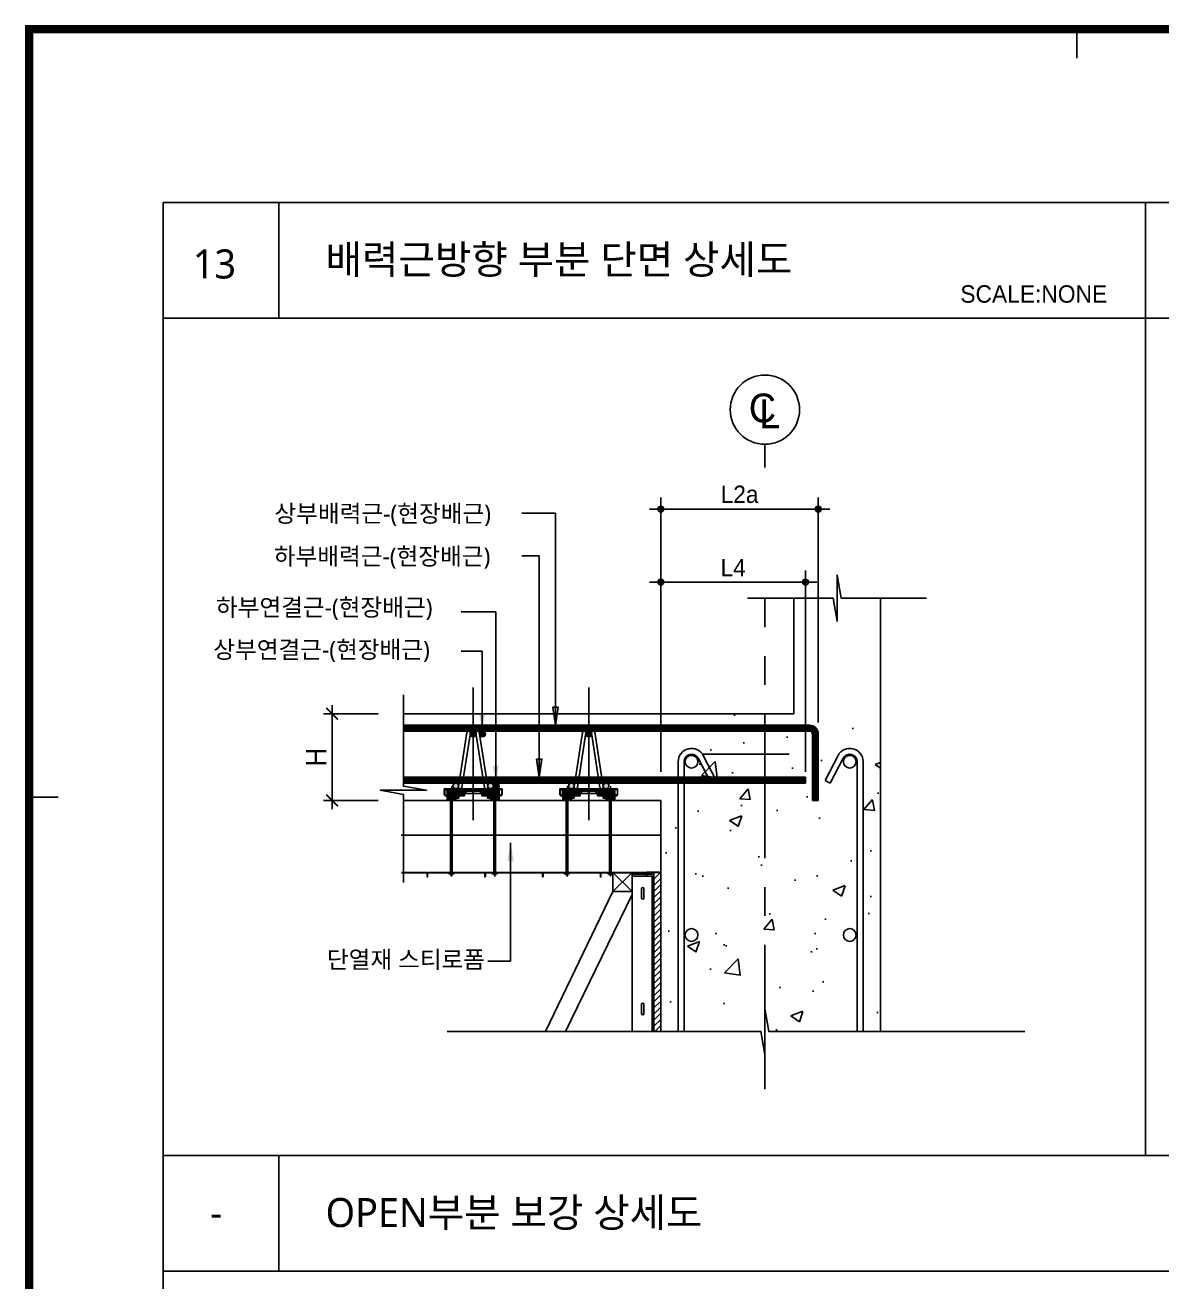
# Model space of a CAD drawing. Extents: x 10983 to 44623, y -18406 to 11294.
# Drawn here: x 19676 to 21644, y -9089 to -6913 of the extents above; entities that cross this region are included whole.
import ezdxf
from ezdxf.enums import TextEntityAlignment as Align

# ---------------------------------------------------------------- set-up
doc = ezdxf.new("R2010")
doc.units = 0
doc.header["$LTSCALE"] = 100
doc.header["$MEASUREMENT"] = 0
doc.header["$PDMODE"] = 3
doc.header["$PDSIZE"] = 10
for name, pattern in [('CEN', [62, 60, -1, 0, -1]), ('CENTERX2', [4, 2.5, -0.5, 0.5, -0.5]), ('HID', [2.5, 1.5, -1]), ('HIDDEN', [0.375, 0.25, -0.125])]:
    doc.linetypes.add(name, pattern=pattern)
doc.layers.get('0').update_dxf_attribs({"linetype": 'CONTINUOUS'})
doc.layers.get('Defpoints').update_dxf_attribs({"color": 165, "linetype": 'CONTINUOUS'})
for name, color, linetype in [('-상부연결근', 4, 'CONTINUOUS'), ('-하부연결근', 4, 'CONTINUOUS'), ('1', 1, 'CONTINUOUS'), ('204', 6, 'CONTINUOUS'), ('205', 2, 'HIDDEN'), ('3', 3, 'CONTINUOUS'), ('AM_8', 55, 'CONTINUOUS'), ('D-TEX1', 6, 'CONTINUOUS'), ('D-TEX3', 9, 'CONTINUOUS'), ('DECK-CEN', 1, 'CEN'), ('DECK-CON', 2, 'CONTINUOUS'), ('DECK-DIM', 255, 'CONTINUOUS'), ('DECK-HATCH', 251, 'CONTINUOUS'), ('DECK-LATTICE', 7, 'CONTINUOUS'), ('DECK-MAIN BAR', 2, 'CONTINUOUS'), ('DECK-PG', 4, 'CONTINUOUS'), ('DECK-RC', 251, 'CONTINUOUS'), ('DECK-RC(ETC)', 252, 'CONTINUOUS'), ('DECK-TEXT', 7, 'CONTINUOUS'), ('DECK-TITLE TEXT', 3, 'CONTINUOUS'), ('DECK-TRANS', 3, 'CONTINUOUS'), ('E', 115, 'CONTINUOUS'), ('E2', 7, 'CONTINUOUS'), ('form', 7, 'CONTINUOUS'), ('INSU', 7, 'CONTINUOUS'), ('TEXT', 3, 'CONTINUOUS'), ('기가 강판', 4, 'CONTINUOUS')]:
    doc.layers.add(name, color=color, linetype=linetype)
doc.styles.add('HD', font='Gulim.ttf')
doc.styles.get("Standard").update_dxf_attribs({"font": ''})
doc.styles.add('SY Panel', font='malgun.ttf')
doc.styles.add('VICON TEXT', font='malgun.ttf')
doc.styles.add('돋음', font='Dotum.ttf')
doc.styles.get('Standard').set_extended_font_data('Haansoft Dotum')
doc.linetypes.add('BATTING', pattern='A,0.0001,-0.1,[134,ltypeshp.shx,S=0.1,R=0,X=-0.1,Y=0],-0.2,[134,ltypeshp.shx,S=0.1,R=180,X=0.1,Y=0],-0.1', length=0.4001)
doc.dimstyles.new('ISO-25', dxfattribs={"dimtxt": 2.5, "dimasz": 2.5, "dimexe": 1.25, "dimexo": 0.625, "dimtad": 1, "dimtxsty": 'Standard', "dimcen": 2.5, "dimadec": 0, "dimazin": 0, "dimtfac": 1, "dimtmove": 0, "dimatfit": 3, "dimfxl": 1, "dimarcsym": 0})
doc.dimstyles.get("Standard").update_dxf_attribs({"dimtxt": 0.18, "dimasz": 0.18, "dimexe": 0.18, "dimexo": 0.0625, "dimgap": 0.09, "dimtad": 0, "dimtih": 1, "dimtoh": 1, "dimdec": 4, "dimzin": 0, "dimdsep": 46, "dimtxsty": 'Standard', "dimcen": 0.09, "dimadec": 0, "dimazin": 0, "dimtfac": 1, "dimtdec": 4, "dimtofl": 0, "dimtmove": 0, "dimatfit": 3, "dimfxl": 1, "dimtolj": 1, "dimtzin": 0, "dimarcsym": 0})
doc.dimstyles.new('STDECK-DIM', dxfattribs={"dimtxt": 35, "dimasz": 20, "dimexe": 15, "dimexo": 40, "dimgap": 10, "dimtad": 1, "dimdec": 0, "dimtxsty": 'SY Panel', "dimblk": 'ARCHTICK', "dimcen": 2.5, "dimdle": 15, "dimclrd": 7, "dimclre": 7, "dimclrt": 6, "dimadec": 0, "dimazin": 0, "dimtfac": 1, "dimtdec": 0, "dimtmove": 0, "dimatfit": 3, "dimldrblk": 'ARCHTICK', "dimfxl": 1, "dimarcsym": 0})

# ---------------------------------------------------------------- blocks, each defined once
blk = doc.blocks.new('DIMDOT')
at = {"color": 0}
blk.add_line((-2, 0), (2, 0), dxfattribs=at)
for radius in [0.5, 0.25]:
    blk.add_circle((0, 0), radius, dxfattribs=at)
blk = doc.blocks.new('*D408')
at = {"color": 0, "linetype": 'ByBlock', "lineweight": -2}
for p, q in [((20776.5, -8105.2), (20776.5, -7730.8)), ((21049, -8120.2), (21049, -7730.8)), ((20786.5, -7750.8), (21039, -7750.8))]:
    blk.add_line(p, q, dxfattribs=at)
at = {"layer": 'Defpoints', "color": 0, "ltscale": 0.5}
for p in [(21049, -7750.8), (20776.5, -8125.2), (21049, -8140.2)]:
    blk.add_point(p, dxfattribs=at)
at = {"color": 0, "lineweight": -2, "ltscale": 0.5, "xscale": 10, "yscale": 10, "zscale": 10, "rotation": 180}
blk.add_blockref('DIMDOT', (20776.5, -7750.8), dxfattribs=at)
at = {"color": 0, "lineweight": -2, "ltscale": 0.5, "xscale": 10, "yscale": 10, "zscale": 10}
blk.add_blockref('DIMDOT', (21049, -7750.8), dxfattribs=at)
at = {"color": 6, "ltscale": 0.5, "insert": (20912.7, -7725.5), "char_height": 30, "attachment_point": 5, "style": 'HD'}
blk.add_mtext('\\A1;L2a', dxfattribs=at)
blk = doc.blocks.new('_ArchTick')
at = {"color": 0, "linetype": 'ByBlock', "const_width": 0.15}
blk.add_lwpolyline([(-0.5, -0.5), (0.5, 0.5)], dxfattribs=at)
blk = doc.blocks.new('*D411')
at = {"layer": 'DECK-DIM', "color": 7, "lineweight": -2}
for p, q in [((20207.4, -8090.2), (20207.4, -8270.2)), ((20287.4, -8105.2), (20192.4, -8105.2)), ((20287.4, -8255.2), (20192.4, -8255.2))]:
    blk.add_line(p, q, dxfattribs=at)
at = {"layer": 'Defpoints', "color": 0, "ltscale": 0.5}
for p in [(20327.4, -8105.2), (20207.4, -8255.2), (20327.4, -8255.2)]:
    blk.add_point(p, dxfattribs=at)
at = {"layer": 'DECK-DIM', "color": 7, "lineweight": -2, "ltscale": 0.5, "xscale": 20, "yscale": 20, "zscale": 20}
for p, rotation in [((20207.4, -8105.2), 90), ((20207.4, -8255.2), 270)]:
    blk.add_blockref('_ArchTick', p, dxfattribs=dict(at, rotation=rotation))
at = {"layer": 'DECK-DIM', "color": 6, "ltscale": 0.5, "insert": (20179.9, -8180.2), "char_height": 35, "attachment_point": 5, "rotation": 90, "style": 'SY Panel'}
blk.add_mtext('H', dxfattribs=at)
blk = doc.blocks.new('*D412')
at = {"color": 0, "linetype": 'ByBlock', "lineweight": -2}
for p, q in [((20776.5, -8205.9), (20776.5, -7857.2)), ((21026.6, -8205.9), (21026.6, -7857.2)), ((20786.5, -7877.2), (21016.6, -7877.2))]:
    blk.add_line(p, q, dxfattribs=at)
at = {"layer": 'Defpoints', "color": 0, "ltscale": 0.5}
for p in [(21026.6, -7877.2), (20776.5, -8225.9), (21026.6, -8225.9)]:
    blk.add_point(p, dxfattribs=at)
at = {"color": 0, "lineweight": -2, "ltscale": 0.5, "xscale": 10, "yscale": 10, "zscale": 10, "rotation": 180}
blk.add_blockref('DIMDOT', (20776.5, -7877.2), dxfattribs=at)
at = {"color": 0, "lineweight": -2, "ltscale": 0.5, "xscale": 10, "yscale": 10, "zscale": 10}
blk.add_blockref('DIMDOT', (21026.6, -7877.2), dxfattribs=at)
at = {"color": 6, "ltscale": 0.5, "insert": (20901.6, -7852.2), "char_height": 30, "attachment_point": 5, "style": '돋음'}
blk.add_mtext('\\A1;L4', dxfattribs=at)
blk = doc.blocks.new('RRWENNN')
at = {"layer": '3', "color": 252, "true_color": 0x939598}
for p, q in [((179.9, -427.9), (180.9, -428.9)), ((182.1, -427.9), (183.1, -428.9)), ((184.2, -427.9), (185.2, -428.9)), ((186.3, -427.9), (187.3, -428.9)), ((188.4, -427.9), (189.4, -428.9)), ((190.5, -427.9), (191.5, -428.9)), ((192.7, -427.9), (193.7, -428.9)), ((194.8, -427.9), (195.8, -428.9)), ((196.9, -427.9), (197.9, -428.9)), ((199, -427.9), (200, -428.9)), ((201.1, -427.9), (202.1, -428.9)), ((203.3, -427.9), (204.3, -428.9)), ((205.4, -427.9), (206.4, -428.9)), ((207.5, -427.9), (208.5, -428.9)), ((209.6, -427.9), (210.6, -428.9)), ((211.8, -427.9), (212.8, -428.9)), ((243.9, -427.9), (244.9, -428.9)), ((246.1, -427.9), (247.1, -428.9)), ((248.2, -427.9), (249.2, -428.9)), ((250.3, -427.9), (251.3, -428.9)), ((252.4, -427.9), (253.4, -428.9)), ((254.5, -427.9), (255.5, -428.9)), ((256.7, -427.9), (257.7, -428.9)), ((258.8, -427.9), (259.8, -428.9)), ((260.9, -427.9), (261.9, -428.9)), ((263, -427.9), (264, -428.9)), ((265.1, -427.9), (266.1, -428.9)), ((267.3, -427.9), (268.3, -428.9)), ((269.4, -427.9), (270.4, -428.9)), ((271.5, -427.9), (272.5, -428.9)), ((273.6, -427.9), (274.6, -428.9)), ((275.8, -427.9), (276.8, -428.9))]:
    blk.add_line(p, q, dxfattribs=at)
blk = doc.blocks.new('GFDCVBVBBB')
at = {"layer": 'AM_8'}
for p, q in [((182.8, -409.8), (183.7, -408.9)), ((182.8, -411.9), (185.8, -408.9)), ((182.8, -414.1), (187.1, -409.8)), ((182.8, -416.2), (187.4, -411.6)), ((182.8, -418.3), (188.2, -412.9)), ((191.2, -424.8), (202.8, -413.2)), ((192.7, -421.1), (200.9, -412.9)), ((193.1, -412.3), (196.4, -408.9)), ((193.1, -414.4), (197.8, -409.7)), ((193.1, -416.5), (197.8, -411.8)), ((193.1, -418.7), (198.8, -412.9)), ((193.6, -409.7), (194.3, -408.9)), ((252.8, -418.3), (262.1, -409.1)), ((252.8, -420.4), (262.1, -411.2)), ((252.8, -422.6), (262.6, -412.8)), ((252.8, -414.1), (254, -412.9)), ((252.8, -416.2), (256.1, -412.9)), ((257.8, -409.1), (258, -408.9)), ((257.8, -411.2), (260.1, -408.9)), ((267.4, -414.3), (272.8, -408.9)), ((267.4, -416.4), (272.8, -411)), ((267.4, -412.2), (268, -411.6)), ((267.4, -418.6), (272.8, -413.2)), ((268.6, -411), (270.7, -408.9)), ((182.8, -420.4), (188.2, -415)), ((182.8, -422.6), (188.2, -417.2)), ((182.8, -424.7), (188.2, -419.3)), ((182.8, -426.8), (188.2, -421.4)), ((183.8, -427.9), (188.7, -423)), ((185.9, -427.9), (189.3, -424.5)), ((188.1, -427.9), (189.9, -426)), ((190.2, -427.9), (202.8, -415.3)), ((192.3, -427.9), (202.8, -417.4)), ((194.4, -427.9), (202.8, -419.5)), ((196.5, -427.9), (202.8, -421.6)), ((198.7, -427.9), (203.3, -423.3)), ((200.8, -427.9), (205.4, -423.3)), ((202.9, -427.9), (207.5, -423.3)), ((205, -427.9), (209.6, -423.3)), ((207.1, -427.9), (211.7, -423.3)), ((209.3, -427.9), (213.9, -423.3)), ((211.4, -427.9), (215.3, -424)), ((212.8, -428.6), (216.6, -424.9)), ((214.3, -422.9), (215.3, -421.9)), ((214.6, -428.9), (218.7, -424.9)), ((216.8, -428.9), (220.8, -424.9)), ((218.9, -428.9), (222.9, -424.9)), ((221, -428.9), (225.1, -424.9)), ((223.1, -428.9), (227.2, -424.9)), ((225.2, -428.9), (229.3, -424.9)), ((227.3, -422.6), (228.3, -421.6)), ((227.3, -424.7), (228.3, -423.7)), ((227.4, -428.9), (231.4, -424.9)), ((229.5, -428.9), (233.5, -424.9)), ((231.6, -428.9), (235.7, -424.9)), ((233.7, -428.9), (237.8, -424.9)), ((235.8, -428.9), (239.9, -424.9)), ((238, -428.9), (243.6, -423.3)), ((240.1, -428.9), (245.7, -423.3)), ((240.3, -422.3), (241.3, -421.3)), ((240.3, -424.5), (241.4, -423.3)), ((242.2, -428.9), (242.8, -428.3)), ((243.2, -427.9), (247.8, -423.3)), ((245.3, -427.9), (249.9, -423.3)), ((247.5, -427.9), (252, -423.3)), ((249.6, -427.9), (262.6, -414.9)), ((251.7, -427.9), (262.6, -417)), ((253.8, -427.9), (262.6, -419.2)), ((255.9, -427.9), (262.9, -421)), ((258.1, -427.9), (263.5, -422.5)), ((260.2, -427.9), (264.1, -424)), ((262.3, -427.9), (264.7, -425.5)), ((264.4, -427.9), (272.8, -419.5)), ((266.5, -427.9), (272.8, -421.6)), ((266.7, -423.5), (272.8, -417.4)), ((267.4, -420.7), (272.8, -415.3)), ((268.7, -427.9), (272.8, -423.8)), ((270.8, -427.9), (272.8, -425.9))]:
    blk.add_line(p, q, dxfattribs=at)
blk = doc.blocks.new('SPACER')
at = {"layer": '1', "color": 252, "true_color": 0x939598}
blk.add_line((9678.9, 718.1), (9678.9, 753.5), dxfattribs=at)
at = {"layer": '1', "color": 252, "lineweight": 5, "true_color": 0x939598}
for points in [[(9641.4, 751.3), (9641.4, 746.3), (9641.4, 720.3)], [(9716.4, 751.3), (9716.4, 746.3), (9716.4, 720.3)]]:
    blk.add_open_spline(points, degree=1, knots=[0, 0, 0.16129, 1, 1], dxfattribs=at)
at = {"layer": '204', "color": 252, "true_color": 0x939598}
for p, q in [((9628.9, 746.7), (9629.9, 746.7)), ((9628.9, 746.7), (9628.9, 746.6)), ((9628.9, 744.9), (9628.9, 746.6)), ((9628.9, 736.4), (9628.9, 744.9)), ((9629.9, 744.9), (9628.9, 744.9)), ((9629.9, 746.8), (9629.9, 745.8)), ((9629.9, 746.8), (9663.9, 746.8)), ((9663.9, 745.8), (9629.9, 745.8)), ((9629.9, 745.8), (9629.9, 745.3)), ((9629.9, 745.3), (9629.9, 744.9)), ((9633.9, 745.8), (9633.9, 730.8)), ((9663.9, 745.8), (9633.9, 745.8)), ((9641.4, 744.8), (9639.3, 739.8)), ((9639.3, 739.8), (9639.3, 729.5)), ((9639.3, 739.8), (9639.4, 739.8)), ((9639.4, 739.8), (9639.4, 729.5)), ((9640.2, 739.8), (9639.8, 738.2)), ((9641.4, 739.8), (9640.2, 739.8)), ((9640.2, 739.8), (9640.2, 729.5)), ((9644.2, 738.2), (9641.4, 744.8)), ((9641.4, 739.8), (9641.4, 729.5)), ((9643.4, 739.8), (9642.7, 739.8)), ((9642.7, 739.8), (9642.7, 729.5)), ((9644, 738.2), (9643.4, 739.8)), ((9643.4, 739.8), (9643.4, 729.5)), ((9653.9, 741.2), (9653.9, 741.2)), ((9653.9, 730.8), (9653.9, 741.2)), ((9663.9, 746.8), (9663.9, 745.8)), ((9663.9, 746.8), (9693.9, 746.8)), ((9663.9, 746.8), (9663.9, 745.8)), ((9665.4, 738.8), (9665.4, 741.2)), ((9666.4, 742.8), (9666.4, 738.8)), ((9678.4, 742.8), (9678.4, 738.8)), ((9679.4, 738.8), (9679.4, 742.8)), ((9691.4, 738.8), (9691.4, 742.8)), ((9692.4, 741.2), (9692.4, 738.8)), ((9693.9, 745.8), (9693.9, 746.8)), ((9693.9, 745.8), (9693.9, 746.8)), ((9693.9, 746.8), (9727.9, 746.8)), ((9723.9, 745.8), (9693.9, 745.8)), ((9727.9, 745.8), (9693.9, 745.8)), ((9703.9, 741.2), (9703.9, 730.8)), ((9716.4, 744.8), (9713.7, 738.2)), ((9713.8, 738.2), (9714.4, 739.8)), ((9714.4, 739.8), (9715.2, 739.8)), ((9714.4, 739.8), (9714.4, 729.5)), ((9715.2, 739.8), (9715.2, 729.5)), ((9718.5, 739.8), (9716.4, 744.8)), ((9716.4, 739.8), (9717.7, 739.8)), ((9716.4, 739.8), (9716.4, 729.5)), ((9717.7, 739.8), (9718, 738.2)), ((9717.7, 739.8), (9717.7, 729.5)), ((9718.5, 739.8), (9718.4, 739.8)), ((9718.4, 739.8), (9718.4, 729.5)), ((9718.5, 729.5), (9718.5, 739.8)), ((9723.9, 730.8), (9723.9, 745.8)), ((9727.9, 745.8), (9727.9, 746.8)), ((9727.9, 746.7), (9728.9, 746.7)), ((9727.9, 745.3), (9727.9, 745.8)), ((9727.9, 744.9), (9727.9, 745.3)), ((9728.9, 744.9), (9727.9, 744.9)), ((9728.9, 746.7), (9728.9, 746.6)), ((9728.9, 744.9), (9728.9, 746.6)), ((9728.9, 736.4), (9728.9, 744.9)), ((9628.9, 736.4), (9629.9, 736.4)), ((9629.9, 736.4), (9629.9, 735.9)), ((9629.9, 735.9), (9629.9, 734.8)), ((9629.9, 734.8), (9633.9, 734.8)), ((9633.9, 726.8), (9633.9, 730.8)), ((9638.2, 726.8), (9633.9, 726.8)), ((9639.3, 729.5), (9638.2, 729.5)), ((9638.2, 729.5), (9638.2, 726.8)), ((9644.7, 726.8), (9638.2, 726.8)), ((9639.3, 729.5), (9639.4, 729.5)), ((9639.8, 738.2), (9639.4, 738.2)), ((9639.8, 729.5), (9639.4, 729.5)), ((9639.8, 729.5), (9639.8, 738.2)), ((9640.2, 729.5), (9639.8, 729.5)), ((9641.4, 729.5), (9640.2, 729.5)), ((9642.7, 738.2), (9641.4, 738.2)), ((9642.7, 729.5), (9641.4, 729.5)), ((9643.4, 729.5), (9642.7, 729.5)), ((9644, 729.5), (9643.4, 729.5)), ((9644.2, 738.2), (9644, 738.2)), ((9644, 729.5), (9644, 738.2)), ((9644.2, 729.5), (9644, 729.5)), ((9644.2, 729.5), (9644.2, 738.2)), ((9644.7, 729.5), (9644.2, 729.5)), ((9644.7, 726.8), (9644.7, 729.5)), ((9648.9, 726.8), (9644.7, 726.8)), ((9648.9, 730.8), (9653.9, 730.8)), ((9648.9, 730.8), (9648.9, 726.8)), ((9653.9, 738.8), (9665.4, 738.8)), ((9653.9, 734.8), (9663.9, 734.8)), ((9663.9, 735.9), (9663.9, 738.8)), ((9663.9, 734.8), (9663.9, 735.9)), ((9666.4, 738.8), (9665.4, 738.8)), ((9666.4, 738.8), (9678.4, 738.8)), ((9679.4, 738.8), (9678.4, 738.8)), ((9691.4, 738.8), (9679.4, 738.8)), ((9692.4, 738.8), (9691.4, 738.8)), ((9703.9, 738.8), (9692.4, 738.8)), ((9693.9, 735.9), (9693.9, 738.8)), ((9693.9, 734.8), (9693.9, 735.9)), ((9703.9, 734.8), (9693.9, 734.8)), ((9703.9, 730.8), (9708.9, 730.8)), ((9708.9, 726.8), (9708.9, 730.8)), ((9713.2, 726.8), (9708.9, 726.8)), ((9713.7, 729.5), (9713.2, 729.5)), ((9713.2, 729.5), (9713.2, 726.8)), ((9713.2, 726.8), (9719.7, 726.8)), ((9713.7, 738.2), (9713.8, 738.2)), ((9713.7, 738.2), (9713.7, 729.5)), ((9713.7, 729.5), (9713.8, 729.5)), ((9713.8, 729.5), (9713.8, 738.2)), ((9713.8, 729.5), (9714.4, 729.5)), ((9714.4, 729.5), (9715.2, 729.5)), ((9715.2, 738.2), (9716.4, 738.2)), ((9715.2, 729.5), (9716.4, 729.5)), ((9716.4, 729.5), (9717.7, 729.5)), ((9717.7, 729.5), (9718, 729.5)), ((9718, 738.2), (9718.4, 738.2)), ((9718, 729.5), (9718, 738.2)), ((9718, 729.5), (9718.4, 729.5)), ((9718.5, 729.5), (9718.4, 729.5)), ((9719.7, 729.5), (9718.5, 729.5)), ((9719.7, 726.8), (9719.7, 729.5)), ((9723.9, 726.8), (9719.7, 726.8)), ((9727.9, 734.8), (9723.9, 734.8)), ((9723.9, 730.8), (9723.9, 726.8)), ((9727.9, 735.9), (9727.9, 736.4)), ((9727.9, 736.4), (9728.9, 736.4)), ((9727.9, 734.8), (9727.9, 735.9))]:
    blk.add_line(p, q, dxfattribs=at)
at = {"layer": '204', "color": 252, "lineweight": 5, "true_color": 0x939598}
for p, q in [((9629.9, 746.6), (9628.9, 746.6)), ((9727.9, 746.6), (9728.9, 746.6)), ((9629.9, 735.9), (9633.9, 735.9)), ((9653.9, 735.9), (9663.9, 735.9)), ((9703.9, 735.9), (9693.9, 735.9)), ((9727.9, 735.9), (9723.9, 735.9))]:
    blk.add_line(p, q, dxfattribs=at)
for points, degree in [([(9629.9, 745.3), (9633.9, 745.3)], 1), ([(9727.9, 745.3), (9726.6, 745.3), (9725.3, 745.3), (9723.9, 745.3)], 3)]:
    blk.add_open_spline(points, degree=degree, dxfattribs=at)
at = {"layer": '204', "color": 252, "true_color": 0x939598}
for points in [[(9653.9, 741.2), (9665.4, 741.2)], [(9666.4, 742.8), (9678.4, 742.8)], [(9691.4, 742.8), (9679.4, 742.8)], [(9703.9, 741.2), (9692.4, 741.2)]]:
    blk.add_open_spline(points, degree=1, dxfattribs=at)
at = {"layer": '205', "color": 252, "lineweight": 5, "true_color": 0x939598}
for p, q in [((9629.9, 746.3), (9628.9, 746.3)), ((9629.9, 745.7), (9663.9, 745.7)), ((9629.9, 744.9), (9629.9, 736.7)), ((9633.9, 741.8), (9653.9, 741.8)), ((9638.8, 738.2), (9639.4, 739.8)), ((9642.7, 739.8), (9643, 738.2)), ((9653.9, 741.2), (9653.9, 741.8)), ((9663.9, 745.8), (9663.9, 745.3)), ((9693.9, 745.7), (9663.9, 745.7)), ((9663.9, 745.3), (9663.9, 745.3)), ((9663.9, 745.3), (9663.9, 745.3)), ((9663.9, 738.8), (9663.9, 745.3)), ((9663.9, 745.3), (9663.9, 745.3)), ((9693.9, 745.8), (9693.9, 745.3)), ((9727.9, 745.7), (9693.9, 745.7)), ((9693.9, 738.8), (9693.9, 745.3)), ((9693.9, 745.3), (9693.9, 745.3)), ((9693.9, 745.3), (9693.9, 745.3)), ((9693.9, 745.3), (9693.9, 745.3)), ((9723.9, 741.8), (9703.9, 741.8)), ((9703.9, 741.2), (9703.9, 741.8)), ((9715.2, 739.8), (9714.8, 738.2)), ((9719, 738.2), (9718.4, 739.8)), ((9727.9, 746.3), (9728.9, 746.3)), ((9727.9, 744.9), (9727.9, 736.7)), ((9629.9, 738.8), (9628.9, 738.8)), ((9629.9, 738.1), (9628.9, 738.1)), ((9629.9, 736.4), (9629.9, 736.7)), ((9629.9, 736.2), (9633.9, 736.2)), ((9629.9, 735.8), (9633.9, 735.8)), ((9653.9, 736.2), (9633.9, 736.2)), ((9633.9, 735.9), (9653.9, 735.9)), ((9653.9, 735.8), (9633.9, 735.8)), ((9633.9, 734.8), (9653.9, 734.8)), ((9648.9, 730.8), (9633.9, 730.8)), ((9639.4, 738.2), (9638.8, 738.2)), ((9638.8, 729.5), (9638.8, 738.2)), ((9643, 738.2), (9642.7, 738.2)), ((9643, 729.5), (9643, 738.2)), ((9643.9, 735.8), (9643.9, 734.8)), ((9647.9, 734.8), (9647.9, 735.8)), ((9653.9, 736.2), (9663.9, 736.2)), ((9653.9, 735.8), (9663.9, 735.8)), ((9703.9, 736.2), (9693.9, 736.2)), ((9703.9, 735.8), (9693.9, 735.8)), ((9703.9, 736.2), (9723.9, 736.2)), ((9723.9, 735.9), (9703.9, 735.9)), ((9703.9, 735.8), (9723.9, 735.8)), ((9723.9, 734.8), (9703.9, 734.8)), ((9708.9, 730.8), (9723.9, 730.8)), ((9709.9, 734.8), (9709.9, 735.8)), ((9713.9, 735.8), (9713.9, 734.8)), ((9714.8, 738.2), (9715.2, 738.2)), ((9714.8, 729.5), (9714.8, 738.2)), ((9718.4, 738.2), (9719, 738.2)), ((9719, 729.5), (9719, 738.2)), ((9727.9, 736.2), (9723.9, 736.2)), ((9727.9, 735.8), (9723.9, 735.8)), ((9727.9, 738.8), (9728.9, 738.8)), ((9727.9, 738.1), (9728.9, 738.1)), ((9727.9, 736.4), (9727.9, 736.7))]:
    blk.add_line(p, q, dxfattribs=at)
at = {"layer": '205', "color": 252, "lineweight": 5, "true_color": 0x939598, "extrusion": (0, 0, -1)}
for centre in [(-9646.9, 739.3), (-9646.9, 739.3), (-9710.9, 739.3), (-9710.9, 739.3)]:
    blk.add_circle(centre, 1.5, dxfattribs=at)
at = {"layer": '205', "color": 252, "lineweight": 5, "true_color": 0x939598}
for points, degree in [([(9633.9, 745.3), (9663.9, 745.3)], 1), ([(9723.9, 745.3), (9713.9, 745.3), (9703.9, 745.3), (9693.9, 745.3)], 3)]:
    blk.add_open_spline(points, degree=degree, dxfattribs=at)
at = {"color": 252, "true_color": 0x939598, "xscale": -1, "rotation": 180}
for name in ['RRWENNN', 'GFDCVBVBBB']:
    blk.add_blockref(name, (9451.1, 317.9), dxfattribs=at)
blk = doc.blocks.new('D1')
at = {"layer": 'DECK-MAIN BAR'}
h = blk.add_hatch(color=256, dxfattribs=at)
h.dxf.hatch_style = 1
h.paths.add_polyline_path([(108808.1, 42358.1, -1), (108818.1, 42358.1, -1)])
h = blk.add_hatch(color=256, dxfattribs=at)
h.dxf.hatch_style = 1
h.paths.add_polyline_path([(108848.2, 42268.1, -1), (108838.2, 42268.1, -1)])
h.paths.add_polyline_path([(108788.1, 42268.2, -0.947148), (108778.1, 42267.6, 0.026694), (108778.1, 42268.1, 0.027143), (108778.1, 42268.7, -0.948001)])
at = {"layer": 'DECK-LATTICE', "ltscale": 0.5}
for p, q in [((108787.8, 42266.4), (108802.4, 42360.6)), ((108793.7, 42265.2), (108808.4, 42360)), ((108832.5, 42265.2), (108817.9, 42359.9)), ((108838.4, 42266.4), (108823.8, 42361.2))]:
    blk.add_line(p, q, dxfattribs=at)
for centre, radius, start, end in [((108805.3, 42360), 3.02, 359.9652, 168.0672), ((108821, 42360), 3.05, 22.524, 182.0989), ((108790.9, 42266.1), 3.02, 174.948, 342.6014), ((108835.4, 42266.1), 3.02, 197.3986, 5.052)]:
    blk.add_arc(centre, radius, start, end, dxfattribs=at)
at = {"layer": 'DECK-MAIN BAR', "ltscale": 0.5}
for centre in [(108813.1, 42358.1), (108783.1, 42268.2), (108843.2, 42268.1)]:
    blk.add_circle(centre, 5, dxfattribs=at)
at = {"layer": 'DECK-PG', "xscale": -1}
blk.add_blockref('SPACER', (118492.1, 41516.3), dxfattribs=at)

msp = doc.modelspace()

# ---------------------------------------------------------------- hatches: boundary and pattern name
at = {"layer": '-상부연결근'}
h = msp.add_hatch(color=256, dxfattribs=at)
h.dxf.hatch_style = 1
h.paths.add_polyline_path([(20472.7, -8140.2, 1), (20462.7, -8140.2, 1)])
at = {"layer": '-하부연결근'}
h = msp.add_hatch(color=256, dxfattribs=at)
h.dxf.hatch_style = 1
h.paths.add_polyline_path([(20496.6, -8230.3, -1), (20486.6, -8230.3, -1)])
at = {"linetype": 'ByBlock'}
h = msp.add_hatch(color=256, dxfattribs=at)
h.paths.add_polyline_path([(20589.2, -8093.7), (20593.9, -8093.7), (20593.9, -8125.2)])
h.paths.add_polyline_path([(20593.9, -8093.7), (20598.6, -8093.7), (20593.9, -8125.2)])
h = msp.add_hatch(color=256, dxfattribs=at)
h.paths.add_polyline_path([(20561.2, -8183.7), (20566, -8183.7), (20566, -8215.2)])
h.paths.add_polyline_path([(20566, -8183.7), (20570.7, -8183.7), (20566, -8215.2)])
at = {"layer": 'DECK-HATCH', "linetype": 'ByBlock'}
h = msp.add_hatch(dxfattribs=at)
h.set_pattern_fill('AR-CONC', color=256, scale=30, style=0)
h.set_pattern_definition([(50, (-108629.92, -51978.86), (215.17805, -18.82564), [22.5, -247.5]), (355, (-108629.92, -51978.86), (-41.6254, 225.65764), [18, -198]), (100.4514, (-108611.99, -51980.43), (173.5528, 206.83186), [19.12206, -210.34263]), (46.1842, (-108629.92, -51918.86), (320.1723, -49.6557), [33.75, -371.25]), (96.6356, (-108603.24, -51923), (280.3988, 292.23536), [28.6831, -315.5139]), (351.1842, (-108629.92, -51918.86), (280.3986, 292.2356), [27, -297]), (21, (-108599.92, -51933.86), (179.07212, -120.78567), [22.5, -247.5]), (326, (-108599.92, -51933.86), (72.9946, 217.545), [18, -198]), (71.4514, (-108585, -51943.93), (252.0668, 96.75915), [19.12206, -210.34263]), (37.5, (-108629.92, -51978.86), (3.647957, 99.868156), [0, -195.6, 0, -201, 0, -198.75]), (7.5, (-108629.92, -51978.86), (78.92086, 118.32351), [0, -114.6, 0, -191.1, 0, -75.75]), (327.5, (-108696.82, -51978.86), (160.14673, -6.76646), [0, -75, 0, -234, 0, -310.5]), (317.5, (-108726.82, -51978.86), (174.95585, 30.0315), [0, -97.5, 0, -155.4, 0, -220.5])])
h.paths.add_polyline_path([(20956.5, -8105.2), (20776.5, -8105.2), (20776.5, -8655.3), (20949.5, -8655.3), (20956.5, -8695.3), (20956.5, -8615.3)])
h.paths.add_polyline_path([(21156.5, -8105.2), (20956.5, -8105.2), (20956.5, -8615.3), (20963.6, -8655.3), (21156.5, -8655.3)])
h = msp.add_hatch(dxfattribs=at)
h.set_pattern_fill('ANSI31', color=256, scale=60, style=0)
h.set_pattern_definition([(45, (-152912.669, -13933.08), (-5.30330086, 5.30330086), [])])
h.paths.add_polyline_path([(20764.5, -8380.2), (20776.5, -8380.2), (20776.5, -8655.3), (20764.5, -8655.3)])

# ---------------------------------------------------------------- linework, layer by layer
at = {"layer": '-상부연결근'}
msp.add_circle((20467.7, -8140.2), 5, dxfattribs=at)
at = {"layer": '-하부연결근'}
msp.add_circle((20491.6, -8230.3), 5, dxfattribs=at)
at = {"linetype": 'ByBlock'}
for p, q in [((19915.1, -7220.2), (26715.1, -7220.2)), ((19915.1, -7220.2), (19915.1, -12170.2)), ((20115.1, -7220.2), (20115.1, -7420.2)), ((20115.1, -7220.2), (20115.1, -7420.2)), ((21615.1, -7220.2), (21615.1, -8870.2)), ((19915.1, -7420.2), (26715.1, -7420.2)), ((20593.9, -7757.7), (20535.6, -7757.7)), ((20593.9, -8125.2), (20593.9, -7757.7)), ((20566, -7831.8), (20536, -7831.8)), ((20566, -8215.2), (20566, -7831.8)), ((20330.8, -8255.2), (20330.8, -8380.2)), ((20412.5, -8380.7), (20412.5, -8255.2)), ((20412.5, -8380.2), (20412.5, -8261.2)), ((20415.5, -8380.7), (20415.5, -8255.2)), ((20415.5, -8380.2), (20415.5, -8261.2)), ((20487.5, -8380.7), (20487.5, -8255.2)), ((20490.5, -8380.7), (20490.5, -8255.2)), ((20612.5, -8380.7), (20612.5, -8255.2)), ((20612.5, -8380.7), (20612.5, -8261.2)), ((20615.5, -8380.7), (20615.5, -8255.2)), ((20615.5, -8380.7), (20615.5, -8261.2)), ((20687.5, -8380.7), (20687.5, -8255.2)), ((20690.5, -8380.7), (20690.5, -8255.2)), ((19915.1, -8870.2), (26715.1, -8870.2)), ((23315.1, -8870.2), (19915.1, -8870.2)), ((20115.1, -8870.2), (20115.1, -9070.2)), ((20115.1, -8870.2), (20115.1, -9070.2)), ((20115.1, -8870.2), (20115.1, -9070.2)), ((19915.1, -9070.2), (26715.1, -9070.2)), ((23315.1, -9070.2), (19915.1, -9070.2))]:
    msp.add_line(p, q, dxfattribs=at)
for points in [[(20589.2, -8093.7), (20598.6, -8093.7), (20593.9, -8125.2), (20589.2, -8093.7)], [(20561.2, -8183.7), (20570.7, -8183.7), (20566, -8215.2), (20561.2, -8183.7)]]:
    msp.add_lwpolyline(points, dxfattribs=at)
at = {"layer": 'DECK-CEN', "linetype": 'CENTERX2'}
msp.add_line((20956.5, -8755.3), (20956.5, -7905.2), dxfattribs=at)
at = {"layer": 'DECK-CEN', "ltscale": 0.5}
for p, q in [((20451.5, -8059.7), (20451.5, -8289.7)), ((20651.5, -8059.7), (20651.5, -8289.7)), ((20414, -8386.7), (20414, -8261.2)), ((20414, -8386.7), (20414, -8262.1)), ((20489, -8386.7), (20489, -8261.2)), ((20614, -8387.2), (20614, -8261.2)), ((20614, -8387.2), (20614, -8262.1)), ((20689, -8387.2), (20689, -8261.2))]:
    msp.add_line(p, q, dxfattribs=at)
at = {"layer": 'DECK-CON'}
msp.add_line((21006.5, -8105.2), (20330.8, -8105.2), dxfattribs=at)
for points in [[(20926.5, -7905.2), (21074.5, -7905.2), (21081.5, -7945.2), (21081.5, -7865.2), (21088.6, -7905.2), (21236.5, -7905.2)], [(20330.8, -8072.7), (20330.8, -8230.7), (20370.8, -8237.7), (20290.8, -8237.7), (20330.8, -8244.8), (20330.8, -8397.4)], [(20406.5, -8655.3), (20949.5, -8655.3), (20956.5, -8695.3), (20956.5, -8615.3), (20963.6, -8655.3), (21406.5, -8655.3)]]:
    msp.add_lwpolyline(points, dxfattribs=at)
at = {"layer": 'DECK-LATTICE'}
for p, q in [((21034, -8135.2), (20330.8, -8135.2)), ((21039, -8255.2), (21039, -8140.2)), ((21026.6, -8215.2), (21026.6, -8225.2)), ((21026.6, -8225.2), (20330.8, -8225.2)), ((21039, -8255.2), (21049, -8255.2))]:
    msp.add_line(p, q, dxfattribs=at)
msp.add_lwpolyline([(21049, -8255.2), (21049, -8140.2, 0.414214), (21034, -8125.2), (20330.8, -8125.2)], format="xyb", dxfattribs=at)
msp.add_lwpolyline([(21026.6, -8215.2), (20330.8, -8215.2)], dxfattribs=at)
msp.add_arc((21034, -8140.2), 5, 0, 90, dxfattribs=at)
at = {"layer": 'DECK-RC', "linetype": 'HID'}
msp.add_line((20848.5, -8175.2), (21084.6, -8175.2), dxfattribs=at)
at = {"layer": 'DECK-RC'}
for p, q in [((20849.9, -8177.5), (20872.4, -8220.5)), ((21083.2, -8177.5), (21060.7, -8220.5)), ((20806.5, -8655.3), (20806.5, -8188.2)), ((20816.5, -8655.3), (20816.5, -8188.2)), ((20841.1, -8182.1), (20863.5, -8225.1)), ((21092, -8182.1), (21069.5, -8225.1)), ((21116.5, -8655.3), (21116.5, -8188.2)), ((21126.5, -8655.3), (21126.5, -8188.2)), ((20863.5, -8225.1), (20872.4, -8220.5)), ((21069.5, -8225.1), (21060.7, -8220.5))]:
    msp.add_line(p, q, dxfattribs=at)
for centre in [(20829.5, -8188.2), (21103.5, -8188.2), (20829.5, -8488.2), (21103.5, -8488.2)]:
    msp.add_circle(centre, 11, dxfattribs=at)
for centre, radius, start, end in [((20829.5, -8188.2), 23, 27.5898, 180), ((20829.5, -8188.2), 13, 27.5824, 180), ((21103.5, -8188.2), 23, 0, 152.4102), ((21103.5, -8188.2), 13, 0, 152.4176)]:
    msp.add_arc(centre, radius, start, end, dxfattribs=at)
at = {"layer": 'DECK-RC(ETC)'}
for p, q in [((20693.5, -8413.2), (20726.5, -8380.2)), ((20726.5, -8413.2), (20693.5, -8380.2)), ((20726.5, -8655.3), (20726.5, -8386.2)), ((20693.5, -8413.2), (20576.5, -8655.3)), ((20726.5, -8418.3), (20611.2, -8655.3)), ((20743, -8408.2), (20743, -8424.2)), ((20747, -8408.2), (20747, -8424.2)), ((20743, -8608.2), (20743, -8624.2)), ((20747, -8608.2), (20747, -8624.2))]:
    msp.add_line(p, q, dxfattribs=at)
msp.add_lwpolyline([(20693.5, -8380.2), (20726.5, -8380.2), (20726.5, -8413.2), (20693.5, -8413.2), (20693.5, -8380.2)], dxfattribs=at)
for centre, start, end in [((20745, -8408.2), 0, 180), ((20745, -8408.2), 0, 180), ((20745, -8424.2), 180, 0), ((20745, -8608.2), 0, 180), ((20745, -8608.2), 0, 180), ((20745, -8624.2), 180, 0)]:
    msp.add_arc(centre, 2, start, end, dxfattribs=at)
at = {"layer": 'DECK-TRANS', "ltscale": 0.5, "const_width": 10}
msp.add_lwpolyline([(21044, -8255.2), (21044, -8140.2, 0.414214), (21034, -8130.2), (20330.8, -8130.2)], format="xyb", dxfattribs=at)
msp.add_lwpolyline([(21026.6, -8220.2), (20330.8, -8220.2)], dxfattribs=at)
at = {"layer": 'E', "linetype": 'ByBlock'}
for p, q in [((21006.5, -8105.2), (21006.5, -7905.2)), ((21156.5, -8105.2), (21156.5, -7905.2)), ((21156.5, -8655.3), (21156.5, -8105.2)), ((20776.5, -8255.2), (20330.8, -8255.2)), ((20776.5, -8380.2), (20776.5, -8255.2)), ((20764.7, -8380.2), (20776.5, -8380.2)), ((20776.5, -8380.2), (20776.5, -8655.3))]:
    msp.add_line(p, q, dxfattribs=at)
at = {"layer": 'E', "color": 4, "linetype": 'ByBlock'}
msp.add_lwpolyline([(20761.5, -8380.2), (20764.5, -8380.2), (20764.5, -8655.3), (20761.5, -8655.3), (20761.5, -8386.2), (20726.5, -8386.2), (20726.5, -8383.2), (20761.5, -8383.2), (20761.5, -8380.2), (20764.5, -8380.2)], dxfattribs=at)
at = {"layer": 'E', "linetype": 'ByBlock'}
msp.add_lwpolyline([(20764.5, -8380.2), (20776.5, -8380.2), (20776.5, -8655.3), (20764.5, -8655.3)], close=True, dxfattribs=at)
msp.add_lwpolyline([(20764.5, -8380.2), (20776.5, -8380.2), (20776.5, -8655.3), (20764.5, -8655.3)], close=True, dxfattribs=at)
msp.add_lwpolyline([(20764.5, -8380.2), (20776.5, -8380.2), (20776.5, -8655.3), (20764.5, -8655.3)], close=True, dxfattribs=at)
at = {"layer": 'E2', "linetype": 'ByBlock'}
for p, q in [((20956.5, -7678.8), (20956.5, -7638.8)), ((20414, -8381.7), (20414, -8383.7)), ((20414, -8381.7), (20414, -8383.7)), ((20489, -8381.7), (20489, -8383.7)), ((20614, -8381.7), (20614, -8383.7)), ((20689, -8381.7), (20689, -8383.7))]:
    msp.add_line(p, q, dxfattribs=at)
for points in [[(20419, -8381.7), (20419, -8380.7), (20409, -8380.7), (20409, -8381.7)], [(20419, -8381.7), (20419, -8380.7), (20409, -8380.7), (20409, -8381.7)], [(20416.5, -8383.7), (20416.5, -8381.7), (20411.5, -8381.7), (20411.5, -8383.7)], [(20416.5, -8383.7), (20416.5, -8381.7), (20411.5, -8381.7), (20411.5, -8383.7)], [(20494, -8381.7), (20494, -8380.7), (20484, -8380.7), (20484, -8381.7)], [(20491.5, -8383.7), (20491.5, -8381.7), (20486.5, -8381.7), (20486.5, -8383.7)], [(20619, -8381.7), (20619, -8380.7), (20609, -8380.7), (20609, -8381.7)], [(20616.5, -8383.7), (20616.5, -8381.7), (20611.5, -8381.7), (20611.5, -8383.7)], [(20694, -8381.7), (20694, -8380.7), (20684, -8380.7), (20684, -8381.7)], [(20691.5, -8383.7), (20691.5, -8381.7), (20686.5, -8381.7), (20686.5, -8383.7)], [(19915.1, -10520.2), (25045.5, -10520.2), (25045.5, -8870.2), (19915.1, -8870.2)]]:
    msp.add_lwpolyline(points, close=True, dxfattribs=at)
msp.add_circle((20956.5, -7578.8), 60, dxfattribs=at)
at = {"layer": 'form', "color": 30}
for p, q in [((21496.6, -6920.2), (21496.6, -6970.2)), ((19683.2, -8249.8), (19733.2, -8249.8))]:
    msp.add_line(p, q, dxfattribs=at)
at = {"layer": 'form', "color": 30, "const_width": 14.2}
msp.add_lwpolyline([(19683.2, -6920.2), (19683.2, -12238.4), (27636.8, -12238.4), (27636.8, -6920.2)], close=True, dxfattribs=at)
at = {"layer": 'INSU', "linetype": 'ByBlock'}
msp.add_line((20776.5, -8375.2), (20776.5, -8255.2), dxfattribs=at)
at = {"layer": 'INSU', "linetype": 'BATTING', "ltscale": 1.5}
msp.add_line((20327, -8315.2), (20776.3, -8315.2), dxfattribs=at)
at = {"layer": '기가 강판'}
for p, q in [((20371.5, -8380.2), (20327.4, -8380.2)), ((20371.5, -8380.7), (20327.4, -8380.7)), ((20371.8, -8380.9), (20371.8, -8387.2)), ((20372.3, -8380.9), (20372.3, -8387.2)), ((20372.8, -8387.2), (20372.8, -8380.9)), ((20471.5, -8380.2), (20373, -8380.2)), ((20471.5, -8380.7), (20373, -8380.7)), ((20471.8, -8380.9), (20471.8, -8387.2)), ((20472.3, -8380.9), (20472.3, -8387.2)), ((20472.8, -8387.2), (20472.8, -8380.9)), ((20571.5, -8380.2), (20473, -8380.2)), ((20571.5, -8380.7), (20473, -8380.7)), ((20571.8, -8380.9), (20571.8, -8387.2)), ((20572.3, -8380.9), (20572.3, -8387.2)), ((20572.8, -8387.2), (20572.8, -8380.9)), ((20671.5, -8380.2), (20573, -8380.2)), ((20671.5, -8380.7), (20573, -8380.7)), ((20671.8, -8380.9), (20671.8, -8387.2)), ((20672.3, -8380.9), (20672.3, -8387.2)), ((20672.8, -8387.2), (20672.8, -8380.9)), ((20673, -8380.2), (20751.2, -8380.2)), ((20673, -8380.7), (20751.2, -8380.7)), ((20751.3, -8380.8), (20751.3, -8385.7)), ((20751.8, -8380.3), (20751.8, -8385.7)), ((20752.3, -8385.7), (20752.3, -8380.3)), ((20752.4, -8379.7), (20775.8, -8379.7)), ((20752.4, -8380.2), (20775.8, -8380.2)), ((20772.3, -8379.7), (20772.3, -8379.2)), ((20775.8, -8379.2), (20772.3, -8379.2))]:
    msp.add_line(p, q, dxfattribs=at)
for centre, radius, start, end in [((20371.5, -8380.9), 0.75, 0, 90), ((20371.5, -8380.9), 0.25, 0, 90), ((20372.3, -8387.2), 0.5, 180, 0), ((20373, -8380.9), 0.75, 90, 180), ((20373, -8380.9), 0.25, 90, 180), ((20471.5, -8380.9), 0.75, 0, 90), ((20471.5, -8380.9), 0.25, 0, 90), ((20472.3, -8387.2), 0.5, 180, 0), ((20473, -8380.9), 0.75, 90, 180), ((20473, -8380.9), 0.25, 90, 180), ((20571.5, -8380.9), 0.75, 0, 90), ((20571.5, -8380.9), 0.25, 0, 90), ((20572.3, -8387.2), 0.5, 180, 0), ((20573, -8380.9), 0.75, 90, 180), ((20573, -8380.9), 0.25, 90, 180), ((20671.5, -8380.9), 0.75, 0, 90), ((20671.5, -8380.9), 0.25, 0, 90), ((20672.3, -8387.2), 0.5, 180, 0), ((20673, -8380.9), 0.75, 90, 180), ((20673, -8380.9), 0.25, 90, 180), ((20751.2, -8380.8), 0.6, 0, 90), ((20751.2, -8380.8), 0.1, 360, 90), ((20751.8, -8385.7), 0.5, 180, 0), ((20752.4, -8380.3), 0.6, 90, 180), ((20752.4, -8380.3), 0.1, 90, 180), ((20775.8, -8379.7), 0.5, 270, 90)]:
    msp.add_arc(centre, radius, start, end, dxfattribs=at)

# ---------------------------------------------------------------- block references
at = {"layer": 'DECK-LATTICE', "ltscale": 0.5}
for p in [(-88361.6, -50498.3), (-88161.6, -50498.3)]:
    msp.add_blockref('D1', p, dxfattribs=at)

# ---------------------------------------------------------------- texts
at = {"layer": '-상부연결근', "color": 0, "style": 'VICON TEXT'}
msp.add_text('하부연결근-(현장배근)', height=30, dxfattribs=at).set_placement((20006.3, -7936))
at = {"layer": '-하부연결근', "color": 0, "style": 'VICON TEXT'}
msp.add_text('상부연결근-(현장배근)', height=30, dxfattribs=at).set_placement((20001.7, -8009.1))
at = {"layer": 'D-TEX1', "color": 6, "linetype": 'ByBlock', "style": 'HD'}
for s, p in [('C', (20928.7, -7600.9)), ('L', (20946.7, -7610.9))]:
    msp.add_text(s, height=50, dxfattribs=at).set_placement(p)
at = {"layer": 'D-TEX3', "color": 3, "style": 'HD'}
msp.add_text('SCALE:NONE', height=30.15, dxfattribs=at).set_placement((21294.8, -7393.6))
at = {"layer": 'DECK-TEXT', "style": 'VICON TEXT'}
for s, p in [('상부배력근-(현장배근)', (20107.6, -7773.5)), ('하부배력근-(현장배근)', (20106.5, -7847.6))]:
    msp.add_text(s, height=30, dxfattribs=at).set_placement(p)
msp.add_text('단열재 스티로폼', height=30, dxfattribs=at).set_placement((20472.1, -8530.7), align=Align.MIDDLE_RIGHT)
at = {"layer": 'DECK-TITLE TEXT', "color": 3, "style": 'VICON TEXT'}
for s, height, p in [('배력근방향 부분 단면 상세도', 50.257, (20196.1, -7343.8)), ('13', 50.26, (19966.3, -7351.7)), ('OPEN부분 보강 상세도', 50.257, (20196.1, -8993.8)), ('-', 50.3, (19996.1, -8993.8))]:
    msp.add_text(s, height=height, dxfattribs=at).set_placement(p)

# ---------------------------------------------------------------- dimensions: what is measured, and where the dimension line sits
at = {"linetype": 'ByBlock'}
for base, p1, p2, text, override, picture, middle in [((21049, -7750.8), (20776.5, -8125.2), (21049, -8140.2), 'L2a', {"dimscale": 10, "dimtxt": 3, "dimasz": 1, "dimexe": 2, "dimexo": 2, "dimgap": 1, "dimtad": 1, "dimtih": 0, "dimtoh": 0, "dimdec": 0, "dimzin": 8, "dimtxsty": 'HD', "dimblk": 'DIMDOT', "dimcen": 0, "dimdle": 2, "dimclrt": 6, "dimtfac": 0.1, "dimtdec": 0, "dimtix": 1, "dimtofl": 1, "dimtmove": 2, "dimtvp": 0.093333, "dimtzin": 8}, '*D408', (20912.7, -7725.5)), ((21026.6, -7877.2), (20776.5, -8225.9), (21026.6, -8225.9), 'L4', {"dimscale": 10, "dimtxt": 3, "dimasz": 1, "dimexe": 2, "dimexo": 2, "dimgap": 1, "dimtad": 1, "dimtih": 0, "dimtoh": 0, "dimdec": 0, "dimzin": 8, "dimtxsty": '돋음', "dimblk": 'DIMDOT', "dimcen": 0, "dimdle": 2, "dimclrt": 6, "dimtfac": 0.1, "dimtdec": 0, "dimtix": 1, "dimtofl": 1, "dimtmove": 2, "dimtvp": 0.093333, "dimtzin": 8}, '*D412', (20901.6, -7852.2))]:
    dim = msp.add_linear_dim(base=base, p1=p1, p2=p2, text=text, dimstyle='Standard', override=override, dxfattribs=at)
    dim.commit()
    dim.dimension.update_dxf_attribs({"geometry": picture, "text_midpoint": middle})
at = {"layer": 'DECK-DIM'}
dim = msp.add_linear_dim(base=(20207.4, -8255.2), p1=(20327.4, -8105.2), p2=(20327.4, -8255.2), angle=90, text='H', dimstyle='STDECK-DIM', dxfattribs=at)
dim.commit()
dim.dimension.update_dxf_attribs({"geometry": '*D411', "text_midpoint": (20179.9, -8180.2)})

# ---------------------------------------------------------------- leaders
at = {"linetype": 'ByBlock'}
for points, override in [([(20490.7, -8225.2), (20490.7, -7928.5), (20430.6, -7928.5)], {"dimasz": 30, "dimgap": 0.625, "dimtad": 0, "dimfxl": 0}), ([(20467.1, -8135.2), (20467.1, -7997.1), (20430.6, -7997.1)], {"dimasz": 30, "dimtad": 0, "dimfxl": 0})]:
    msp.add_leader(points, dimstyle='ISO-25', override=override, dxfattribs=at)
at = {"layer": 'TEXT', "lineweight": 5}
msp.add_leader([(20516.3, -8328.4), (20516.3, -8533.7), (20477, -8533.7)], dimstyle='ISO-25', override={"dimscale": 5, "dimasz": 6.5, "dimgap": 4, "dimtad": 0, "dimtxsty": 'HD'}, dxfattribs=at)

doc.saveas('drawing.dxf')
